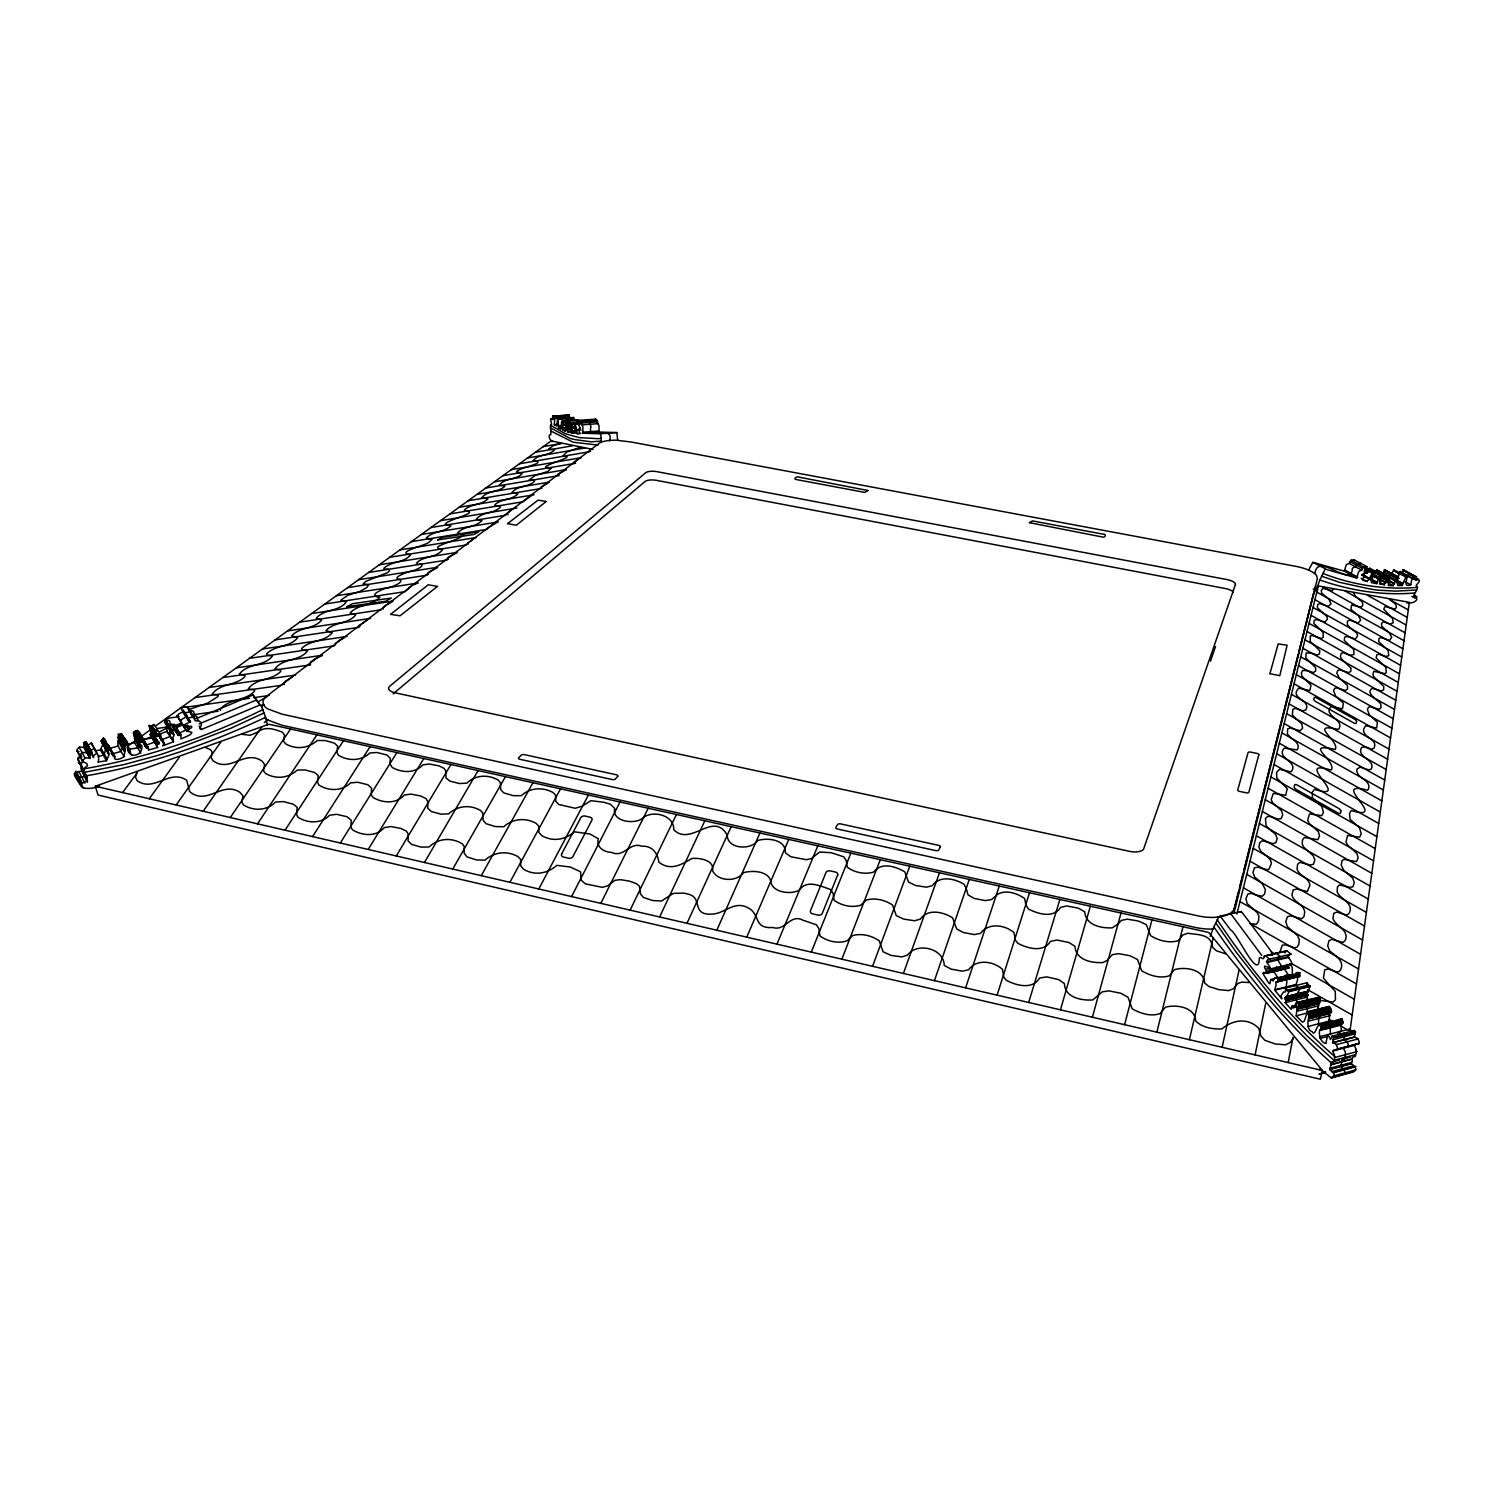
<?xml version="1.0" encoding="UTF-8"?>
<svg xmlns="http://www.w3.org/2000/svg" width="1494" height="1494" viewBox="0 0 1494 1494"><rect width="100%" height="100%" fill="white"/><g stroke="black" fill="none" stroke-linecap="round" stroke-linejoin="round"><path stroke-width="1.5" d="M1297.595 986.582L1296.12 984.49L1297.184 980.979A2.558 1.587 74 0 0 1297.52 980.213L1297.502 976.273M1328.726 1012.241L1309.267 1017.134L1308.987 1018.703L1330.575 1013.249L1331.509 1011.326L1329.118 1006.433L1307.53 1011.83L1304.243 1021.224L1302.451 1022.157L1296.194 1015.827L1297.184 1006.788L1297.763 1008.973L1319.314 1003.613L1320.584 1000.14L1298.603 1005.014L1298.361 1003.688A8.871 5.472 73.4 0 1 1298.211 1003.128L1295.84 999.953A3.175 1.961 73.7 0 0 1296.605 999.056C1297.39 996.255 1294.719 996.031 1296.997 993.94A7.993 4.912 73.9 0 0 1297.894 992.184C1301.741 989.663 1296.082 985.125 1296.25 986.862M1379.317 579.392L1385.573 582.809L1389.7 576.74M574.051 420.449L574.051 420.019A2.988 1.158 85.1 0 0 574.013 419.422L573.64 417.498L557.785 418.619L556.646 425.977L554.33 424.726M174.331 726.588C175.209 721.957 169.7 727.298 169.718 721.116A4.613 3.922 -25.1 0 0 168.056 720.183C157.99 717.251 178.421 732.284 172.874 737.177A2.372 1.998 -25.6 0 0 173.117 737.98L173.397 741.846L162.678 745.842M174.238 724.179L180.905 734.731L180.886 738.97L186.376 736.579A93.954 81.068 -23.8 0 0 190.522 734.506L191.923 732.359L186.507 730.958L177.114 716.28L178.794 713.908L183.837 711.461L183.445 710.005M140.006 737.457L141.874 736.411L148.466 747.934A21.906 18.414 -23.5 0 1 148.373 750.119L157.673 747.43A2.932 2.465 -25 0 1 156.926 746.29C154.946 742.929 163.593 745.842 156.795 739.866L149.251 725.561L151.417 726.084L157.897 736.467L160.773 735.011L159.765 738.204L162.304 739.381L164.34 743.601L162.809 745.525M406.107 590.84L411.373 585.984M1320.192 999.505L1319.912 998.365A8.815 5.509 73.2 0 1 1319.762 997.805L1296.456 1002.605C1295.522 1006.377 1288.743 1009.552 1296.4 1004.995M570.689 423.717L570.054 420.617M1315.672 585.947L1234.007 912.965M177.599 730.865C177.525 727.97 172.968 731.855 172.968 726.289A4.631 3.922 -25.3 0 0 171.287 725.337C168.411 722.386 166.413 728.624 169.588 728.25M165.61 721.172L164.527 722.33L166.786 723.059M174.032 734.618C170.708 734.32 170.111 728.157 174.555 730.547A4.65 3.94 -25.5 0 1 176.236 731.5L178.234 735.272L180.905 734.731M570.839 423.923L566.768 424.053L567.832 430.029A14.38 5.546 85 0 1 567.701 431.579L570.278 432.532L570.26 423.624L571.623 424.352L571.567 428.031L575.881 427.863M1319.968 1069.928L1319.986 1068.77L1331.247 1077.921L1353.004 1072.038C1358.476 1069.667 1354.498 1065.95 1351.379 1063.709L1329.716 1069.499L1329.921 1068.135A5.304 3.268 72.1 0 0 1330.519 1067.482L1330.855 1062.346L1339.539 1060.049M617.713 440.244L616.835 432.606L599.393 433.746A318.259 126.616 81.7 0 0 595.452 433.633L582.865 433.204L582.903 427.303A3.063 1.195 85 0 0 582.567 426.201C581.073 414.286 577.02 426.63 580.326 427.732A22.559 8.927 84.9 0 0 580.27 428.666L578.794 429.525L579.653 433.447A62.711 24.464 85.6 0 1 578.439 433.652C574.929 434.567 577.319 426.705 581.054 430.197M283.692 739.157L283.617 741.416L285.821 743.975C296.428 749.913 308.511 748.307 317.214 740.501L325.318 740.557L334.488 743.153L337.644 746.141L336.953 752.378L338.428 755.236C348.363 761.305 361.305 761.137 369.84 752.976L377.011 752.49L386.946 755.012L390.326 758.373L389.971 763.639M616.835 432.606L615.696 432.513A317.064 128.092 81.7 0 0 611.7 432.42L598.982 432.009L599.038 426.107A3.044 1.214 85.1 0 0 598.683 425.024L595.882 419.142L579.485 420.262M1308.501 1004.715C1309.939 1008.45 1310.35 997.562 1307.194 1000.289M1329.118 1006.433L1328.838 1007.647M81.33 755.217A50.945 43.027 -19.8 0 1 80.601 755.759L80.172 756.057A9.506 7.956 -21.8 0 0 79.107 756.748L78.099 760.259A15.687 13.166 -22.1 0 0 78.79 761.529L84.616 772.398A2.222 1.849 -22.1 0 0 84.448 773.948L86.335 775.386A4.295 3.586 -22.1 0 0 87.418 775.517L86.895 779.943A4.837 4.034 -22.3 0 0 87.455 780.764C71.936 786.535 87.156 791.577 99.426 785.993M87.399 782.016L81.684 769.989A4.799 4.015 -21.9 0 1 81.068 769.018L81.479 766.59M1319.314 1003.613L1319.127 1001.634M87.399 745.189C103.422 780.354 83.066 727.204 84.075 745.898A11.093 9.3 -21.2 0 1 84.168 747.43L79.854 747L77.445 748.942A4.575 3.828 -21.5 0 0 77.034 750.436L82.674 761.51L86.801 763.565L87.567 765.75A51.375 43.289 -20.2 0 1 86.447 766.59L85.998 766.908A9.58 7.993 -22.2 0 0 84.934 767.58L83.925 771.128A15.818 13.222 -22.5 0 0 84.616 772.398L84.616 772.398M1330.575 1013.249L1308.893 1018.665C1308.408 1015.546 1305.756 1030.505 1312.124 1031.607C1314.813 1036.332 1315.467 1028.974 1318.1 1026.098A5.061 3.119 72.7 0 1 1318.474 1025.463L1341.892 1018.591L1342.901 1021.971L1341.537 1024.996L1319.781 1030.486C1318.679 1030.972 1319.314 1042.756 1325.869 1043.391M1298.603 1005.014L1297.763 1008.973M140.978 741.939C138.158 747.317 135.805 728.008 133.302 733.199C134.74 737.326 138.55 749.334 141.725 745.114C144.059 756.468 127.27 759.624 127.42 747.243M560.81 429.002L558.476 427.77L558.308 424.408L554.349 424.763L554.685 419.03L553.396 419.384L552.668 416.042L552.631 417.648L556.608 417.256M1329.604 1012.334L1329.23 1021.093L1330.482 1022.886M133.788 734.208L140.492 746.664M562.734 425.491L562.435 420.822L578.383 419.963L578.608 423.437M578.477 421.831L562.584 422.97M557.355 419.104L561.314 418.824L560.53 416.191M130.501 752.565C129.698 744.89 110.519 720.295 121.742 743.788M1381.278 575.844L1382.772 573.416L1384.098 574.462M567.739 421.383L561.707 421.868L562.454 420.935M1387.534 579.242L1367.122 568.355L1387.553 578.906M562.696 424.688L580.867 423.624L562.79 425.155M145.105 745.058C135.487 715.738 131.491 739.157 143.592 741.939C145.161 744.012 144.862 749.26 148.392 747.28M138.681 735.683L137.336 731.911M145.291 743.358A21.831 18.376 -23.4 0 0 145.291 742.63L142.304 741.827L139.39 736.075L136.402 738.335L137.355 741.36L138.344 739.735M1317.969 1010.56C1319.258 1006.545 1321.891 1016.723 1319.594 1015.453M552.612 417.685L552.537 418.488A7.134 2.727 85 0 1 552.5 419.609L550.744 418.675A2.951 1.12 85 0 0 550.576 419.609L551.641 424.091A32.438 12.307 85.3 0 1 551.23 424.427L551.099 424.52A6.144 2.353 84.9 0 0 550.8 424.688L550.39 426.854A10.197 3.903 85 0 0 550.502 427.975L550.8 430.589A2.745 1.046 84.9 0 0 551.062 431L550.726 433.97A3.1 1.177 84.9 0 0 550.838 434.717C548.989 433.447 547.458 439.068 552.836 441.57M82.674 761.51L82.861 761.23A4.613 3.866 -21.9 0 1 83.272 759.736L85.7 757.775L90.051 758.205A11.186 9.356 -21.6 0 0 89.939 756.655L89.696 753.518L83.813 742.779M574.817 424.053L574.779 433.223L571.66 432.961L575.676 432.662M1280.134 951.51L1282.263 945.216L1285.886 944.806L1293.953 947.682L1296.867 947.327L1298.846 944.32L1299.238 939.465L1297.726 935.823L1287.286 926.523L1285.811 921.63L1287.38 916.774L1290.536 915.803L1301.704 918.773L1304.057 916.476L1304.71 911.956C1303.683 904.019 1293.524 902.507 1291.918 894.906L1293.169 889.92L1296.624 889.079L1307.287 891.507L1309.902 885.363C1309.155 877.445 1299.126 876.194 1297.016 869.022L1297.632 864.279L1299.761 862.374L1310.369 864.989L1313.487 864.242L1314.813 859.984L1313.226 855.763L1303.515 846.949L1302.17 843.718L1302.563 839.74L1304.393 837.536L1317.895 839.647L1319.519 835.874L1318.324 831.654L1309.099 823.306L1307.68 820.318L1309.528 813.913L1321.742 815.724L1323.441 812.381L1321.76 806.405L1312.516 798.169L1312.218 792.343L1314.533 789.318C1354.012 801.904 1291.152 757.944 1330.612 769.989L1331.733 769.354C1334.609 759.083 1302.88 742.406 1335.263 749.446C1340.099 741.211 1307.399 722.274 1338.064 729.408L1339.016 728.717C1344.432 719.268 1322.227 715.383 1331.229 706.494L1342.49 708.847L1343.386 703.207L1335.785 696.241L1333.582 690.9L1334.646 688.454L1336.532 687.856L1345.515 690.489L1347.551 688.939L1347.439 685.391L1339.24 677.977L1336.813 673.047L1337.672 670.526L1339.52 669.816L1348.596 672.543L1350.781 671.46L1351.006 668.154L1341.257 658.723L1340.379 656.146L1341.257 653.289L1343.76 652.859L1350.072 655.268L1353.975 654.54L1353.769 649.629L1344.245 640.328L1344.712 637.116L1347.084 636.481L1355.469 639.002L1357.635 635.641L1356.701 633.026L1349.026 626.808L1347.308 624.287L1347.513 621.187L1349.586 620.103L1358.102 622.998L1360.679 620.197L1358.438 615.696L1350.893 609.291L1351.622 604.939L1359.54 606.9L1361.706 606.863L1362.864 604.809L1362.285 602.026L1355.544 596.405L1353.377 592.539M197.936 720.295L196.984 716.803A4.463 3.791 -26.4 0 0 195.602 715.887L191.96 715.645L189.981 711.966L183.799 712.862L186.04 714.095M560.978 428.946L561.707 421.868M1281.74 998.832L1274.774 990.13L1275.764 986.133A2.577 1.569 74.2 0 0 1276.1 985.368L1275.764 982.174L1299.873 976.049L1278.266 981.483L1278.416 977.916L1276.212 977.636A5.061 3.1 74.2 0 0 1274.812 977.954L1273.093 980.68M1372.015 575.134L1378.607 578.776L1379.69 575.003L1382.38 575.003L1379.317 581.427L1380.68 581.708L1380.12 583.071A2.11 1.401 -58.7 0 1 1379.541 584.061L1384.452 584.49A15.594 10.29 -58.8 0 1 1384.714 582.828L1385.573 582.809M1403.594 571.66C1398.347 563.892 1427.872 587.161 1407.927 576.367M1320.229 1024.1L1321.331 1028.432L1319.781 1030.486M1353.62 1031.794C1354.965 1028.133 1356.01 1033.811 1354.741 1035.435A12.195 7.675 71.9 0 0 1354.348 1037.041L1357.691 1038.423L1359.11 1041.561A5.024 3.156 72 0 1 1359.11 1043.335L1337.373 1049.049A5.061 3.137 72.2 0 0 1337.373 1047.238L1335.953 1044.101L1332.629 1042.7A12.269 7.619 72.1 0 1 1333.021 1041.075L1333.395 1036.575L1332.088 1036.182L1330.556 1039.45L1327.849 1034.558L1325.776 1043.354M1394.742 571.455L1393.958 569.868L1392.688 571.642A3.231 2.148 -59 0 0 1392.427 572.221L1391.549 574.48M134.124 732.396L134.721 731.406M1410.803 584.714C1400.942 588.711 1410.355 574.032 1405.2 578.383A3.249 2.148 -58.9 0 0 1404.92 578.962L1402.324 585.555L1397.656 585.555L1397.282 579.523L1398.589 577.973L1384.378 569.83L1383.108 574.387M1318.586 1001.615L1318.1 1010.878M567.104 430.011L563.089 430.141L565.61 431.486L566.058 423.474L580.55 422.466M95.205 750.791L100.434 749.969L103.329 743.34M98.1 762.052L106.41 760.726L109.342 754.04L101.125 741.248L103.403 737.943L105.215 739.904A4.575 3.866 -22.3 0 1 105.514 740.613L106.373 743.414M562.584 425.603L563.145 430.272M1386.862 582.23L1393.118 585.648L1396.871 576.572L1398.347 577.786M1308.893 569.587L1312.815 562.342L1314.832 562.864A332.508 223.951 -52.3 0 1 1321.835 564.844L1344.357 571.156L1346.113 565.162A3.287 2.204 -58.8 0 1 1347.065 564.228L1349.231 563.406L1350.931 560.25L1353.863 559.746L1366.879 566.637L1364.358 570.092L1367.589 572.669L1363.014 573.789A24.296 16.359 -58.6 0 1 1362.808 574.76C1368.074 576.684 1360.978 577.935 1362.435 579.952A67.958 45.306 -59.9 0 0 1364.545 580.83C1379.97 580.008 1348.765 569.065 1369.232 578.608M92.74 746.645L91.377 742.798L87.436 745.749M95.709 752.005L94.327 748.139L90.368 751.09M1341.631 1059.918L1341.369 1064.568A5.285 3.268 72 0 1 1340.79 1065.222C1341.425 1068.77 1350.128 1074.242 1340.865 1074.447M573.64 417.498L572.893 418.974M1352.425 1057.042L1352.182 1061.692A5.266 3.287 71.8 0 1 1351.584 1062.346L1351.379 1063.709M1312.815 562.342L1327.176 569.718A334.6 224.081 -52.3 0 1 1334.198 571.698L1356.757 577.991L1358.55 571.959A3.305 2.222 -58.8 0 1 1359.484 571.025L1361.669 570.204L1363.387 567.029L1366.879 566.637M106.896 744.964L108.782 745.693L115.001 756.692C111.415 761.977 126.43 758.635 124.17 754.022C127.98 745.954 121.126 748.027 118.306 737.382M1349.978 1030.916L1409.346 602.325L1318.343 585.928L1313.506 593.585L1299.257 650.151M1395.695 580.046L1376.646 570.017C1374.573 573.024 1373.247 571.268 1372.202 575.302M1316.942 998.72L1318.903 997.114M1329.062 1006.601L1307.474 1011.998L1309.267 1017.134M565.909 423.904L580.662 422.989M573.752 423.4L580.793 423.194M1369.867 577.804L1371.193 575.134A3.38 2.26 -58.8 0 1 1372.314 574.107L1374.05 572.986L1371.305 582.567L1376.889 583.743L1370.652 580.326M194.612 715.159L193.641 711.686A4.445 3.791 -26.2 0 0 192.278 710.789L189.308 710.528M1337.447 1049.423L1333.955 1049.871L1332.947 1051.888A56.492 35.651 72.1 0 0 1333.6 1053.27L1333.862 1053.812A10.514 6.48 72.1 0 1 1334.515 1055.007L1334.534 1059.246A17.33 10.682 72.4 0 1 1333.769 1060.348L1333.769 1060.497A2.446 1.513 72.1 0 1 1333.563 1062.066L1331.882 1062.813A4.706 2.895 72.1 0 1 1331.042 1062.477L1330.855 1062.346M1337.335 1049.311L1359.073 1043.596L1355.656 1044.175L1354.628 1046.192A56.156 35.875 71.8 0 0 1355.301 1047.555L1355.562 1048.097A10.458 6.518 71.9 0 1 1356.216 1049.274L1356.235 1053.494A17.237 10.757 72.2 0 1 1355.45 1054.577A2.428 1.513 71.8 0 1 1355.263 1056.314L1353.545 1057.042M1295.746 973.341L1296.25 972.837A5.042 3.119 74 0 1 1297.67 972.519L1299.799 972.687L1299.836 975.899M1287.1 964.302L1288.892 968.093L1267.491 973.154L1264.484 967.402A35.277 21.29 75.2 0 0 1264.746 966.076L1267.995 967.216L1270.087 970.054L1270.18 967.57L1266.482 961.744L1267.771 959.54L1291.096 954.162L1286.764 950.707L1265.362 955.674L1263.177 958.774L1260.506 957.542A4.874 2.969 74.7 0 0 1259.33 957.934C1259.087 983.22 1236.733 931.92 1230.477 929.884A455.95 234.539 73.1 0 0 1222.428 919.071L1220.15 916.083L1219.011 916.756L1213.67 927.176A230.543 142.453 71.6 0 0 1210.289 936.402M1270.087 970.054L1291.488 964.993C1293.748 960.773 1283.57 955.786 1291.096 954.162M1273.019 980.848C1267.902 975.657 1272.776 990.895 1266.445 979.186A102.376 64.541 75 0 1 1263.887 975.283L1263.308 972.407L1267.491 973.154M1285.083 1002.586A3.193 1.942 73.8 0 0 1285.848 1001.708L1286.483 1000.009L1308.072 994.873L1307.325 996.423A3.175 1.961 73.6 0 1 1306.54 997.32L1285.083 1002.586L1291.302 1009.346A23.941 14.716 73.1 0 1 1291.694 1006.975L1292.086 1006.06M727.261 835.295C727.317 849.022 750.81 850.628 757.794 840.487C767.468 837.48 786.255 839.479 785.34 852.813L790.793 856.734L806.405 859.704L811.466 858.49L819.571 852.047L830.925 852.701A43.513 32.588 -0.6 0 1 832.102 852.981L843.811 856.846L846.239 860.581L847.247 867.192C854.419 872.552 864.783 874.662 873.43 872.16L876.642 869.153M1288.183 1062.589L1293.001 1037.49M524.114 500.92L531.341 495.709M136.682 772.771L135.562 777.16L136.962 780.503C153.919 793.053 169.569 768.402 186.713 780.298L189.626 791.559C206.938 806.349 222.214 780.335 240.03 792.455L242.98 795.76L241.823 802.334L243.578 805.042C253.999 811.354 267.09 810.682 275.606 801.979L283.337 801.606L293.347 804.183L297.194 807.32L296.559 813.95L297.661 816.994C307.409 823.511 321.21 823.978 329.651 815.22L336.617 814.323L347.094 816.732L351.202 820.243L350.941 827.433L352.715 829.973C362.556 835.856 376.208 837.013 384.201 827.657L390.7 826.537L400.765 828.404L406.312 831.056L408.161 833.988L408.123 840.991L411.616 844.427L421.289 847.154L429.189 846.93C438.097 838.115 451.935 837.182 462.43 843.961L464.204 846.482L464.167 853.205L466.931 856.846L476.287 859.909L484.934 860.171C494.141 852.047 506.765 850.329 517.914 856.585L520.603 859.405L520.752 865.922L523.647 869.303C535.188 876.082 547.57 873.43 556.851 865.362L569.606 866.931A43.046 31.822 -8.6 0 1 570.54 867.136L580.568 871.786L581.166 880.115L585.312 883.85L602.25 887.343L607.498 885.905L614.968 880.283L620.402 879.649L629.329 881.105L636.295 883.57L639.488 886.259L640.44 893.86L643.41 897.446L652.729 900.546L661.506 901.013L673.271 893.412L683.449 893.076A25.529 19.217 -5.2 0 1 687.782 894.066C703.487 897.11 690.527 915.71 712.264 914.085C725.991 913.525 735.085 898.492 750.772 909.491C759.512 916.42 754.731 928.857 772.846 927.494C785.433 931.752 790.233 912.89 803.324 920.416A43.587 33.596 -1.7 0 1 804.295 920.64L816.49 924.823L818.899 928.801L819.926 935.842C827.265 941.425 838.097 943.853 846.911 940.884L852.775 935.543C861.608 933.078 871.824 935.636 879.238 940.809L883.085 951.771L890.891 955.357L901.834 956.926L907.53 955.114C917.017 941.892 943.965 948.204 944.245 965.423L951.118 969.12L962.304 971.175L968.56 969.849C976.404 958.662 993.249 960.997 1002.437 969.345L1003.837 977.207L1006.414 980.363C1016.611 985.704 1032.391 989.85 1039.656 978.028L1046.734 976.889L1058.723 979.616L1064.419 983.594C1064.699 997.619 1081.544 1000.737 1092.842 999.934L1102.367 991.811L1108.978 990.877L1120.967 993.305L1128.007 997.264L1132.172 1008.805C1140.37 1013.399 1151.108 1017.022 1160.24 1013.455L1165.413 1007.18C1176.17 1004.304 1194.901 1006.919 1195.723 1021.018C1202.315 1027.648 1212.792 1029.31 1221.831 1028.955C1232.55 1019.991 1247.453 1017.115 1258.695 1028.227L1261.048 1036.164L1264.914 1040.328L1275.409 1043.97L1285.512 1044.81L1290.237 1042.513L1293.468 1038.069M1255.091 1054.913L1265.679 1003.426M133.564 732.452L140.044 744.759M561.314 418.824L562.117 417.685L562.659 418.862M119.707 738.522C114.552 744.087 121.593 751.837 124.226 756.73M1406.358 575.526L1401.689 573.024L1402.717 571.362M1414.22 579.747L1413.511 578.327L1411.979 578.682L1410.747 584.733L1404.472 581.353M1377.86 571.492L1377.337 570.222M1222.129 1047.294L1239.049 970.222M134.236 736.094L135.226 734.488M1275.764 982.174L1299.575 976.422M1286.633 979.112L1286.838 982.791A2.577 1.569 74.1 0 1 1286.502 983.556L1286.222 988.3M1415.229 577.973L1416.461 576.553L1416.032 579.28A7.769 5.08 -59 0 0 1415.77 580.456L1418.179 579.392L1419.225 580.438A3.212 2.11 -58.9 0 1 1419.244 581.483L1416.051 585.648A35.389 23.101 -59.4 0 0 1416.536 586.078L1416.742 586.227A6.686 4.389 -58.7 0 1 1417.227 586.563L1417.264 589.009A11.093 7.283 -58.8 0 1 1416.704 590.093L1415.36 592.614A2.988 1.961 -58.7 0 1 1414.743 592.894L1414.388 596.106A3.38 2.204 -58.6 0 1 1413.978 596.816C1420.458 598.067 1414.743 604.342 1406.676 602.848M1189.392 1039.693L1213.147 937.915M1322.377 1070.507L1320.341 1079.21L98.062 795.069L95.317 786.255L268.901 724.216L1208.758 932.461L1322.377 1070.507L95.317 786.255M561.949 421.364L578.327 419.683L577.45 420.822M1156.879 1032.167L1182.949 926.747M1345.366 570.334L1357.785 577.17M1236.883 914.085L1318.343 585.928M1371.623 575.806L1370.745 578.047M1233.204 912.629L1238.339 892.273M1239.478 887.735L1242.896 874.158M1244.035 869.639L1298.118 654.671M1397.674 578.253L1398.645 575.582A3.249 2.148 -58.9 0 1 1398.926 575.003L1400.214 573.21L1400.606 574.088M1124.609 1024.697L1151.967 919.874M1317.876 997.824L1295.821 1003.408M122.396 744.46L124.432 749.465M1092.394 1017.227L1121.042 913.021M173.397 741.846L166.917 731.388L166.693 727.653A2.353 1.998 -25.2 0 1 166.394 726.756L166.637 725.823M571.716 432.774L571.66 428.012M108.614 747.635L108.782 745.693M1060.46 1009.832L1090.377 906.223M283.748 739.063L284.607 735.328L282.478 732.191C275.157 729.483 265.297 725.823 258.481 731.705M579.392 424.875L578.271 423.045L578.477 425.043M569.214 417.592L568.672 414.79L568.43 416.21M1408.02 575.956L1409.738 573.061L1409.869 574.891M78.79 761.529L78.752 761.66A2.204 1.849 -21.7 0 0 78.64 763.061L80.489 764.498A4.258 3.567 -21.7 0 0 81.292 764.611M140.828 753.219L134.591 742.611L135.226 736.206M1028.694 1002.474L1059.881 899.463M154.05 725.3C147.252 722.424 162.641 738.26 155.488 736.281M1405.07 576.665L1406.47 574.742L1407.871 575.862M997.096 995.153L1029.534 892.74M93.319 756.487C98.1 749.241 99.444 757.906 98.249 762.201M965.628 987.87L999.281 886.054M1273.915 970.222L1274.587 972.743A102.078 64.765 74.9 0 0 1277.165 976.628L1278.266 978.196M934.422 980.643L969.307 879.406M1210.495 661.151L1215.537 646.51M1309.323 1015.509L1330.93 1010.075M1337.541 1033.4L1339.091 1031.756L1340.958 1034.203M903.422 973.453L939.502 872.795M158.924 743.396L150.689 731.78L149.12 725.823M157.113 742.406L156.982 739.866M568.934 416.49L553.135 417.61M126.785 744.311L120.64 733.741C133.564 747.486 124.656 742.07 124.45 748.008M872.533 966.301L909.79 866.221M1317.148 588.561L1316.924 588.3A144.806 94.552 -58.7 0 1 1319.725 580.288L1325.159 569.214M1284.691 952.929L1286.764 950.707M267.463 725.356A209.309 174.126 -21.5 0 0 265.727 717.68L261.375 706.12L260.105 705L256.445 706.457A423.773 323.451 -32.8 0 0 243.578 711.872L201.447 729.483L199.897 728.755L201.41 724.777L200.345 721.938A4.482 3.81 -26.5 0 0 198.945 721.042L195.303 720.799L193.324 717.12L187.105 718.016L190.466 721.733L185.387 724.216L183.687 726.607L191.624 726.252A32.588 27.62 -27.8 0 0 191.643 727.522L186.507 730.958M111.359 753.648L111.378 751.052M557.598 419.31L573.453 418.189M841.869 959.204L880.302 859.685M119.184 735.141L125.309 745.73M811.298 952.126L850.87 853.167M1363.574 574.536L1364.171 573.117M776.973 944.171L817.853 845.847M1306.596 992.502L1307.997 991.96L1284.971 997.768L1284.859 998.907L1306.783 993.286L1308.072 994.873M89.696 753.518L92.198 753.013M565.292 419.011L573.117 418.563M746.757 937.168L788.776 839.404M157.673 747.43L151.305 736.897A2.913 2.465 -24.6 0 1 150.558 735.776C148.56 733.143 153.434 734.6 152.388 732.807M1315.019 573.024C1317.615 551.846 1351.977 588.599 1352.313 568.56A3.287 2.222 -58.8 0 1 1353.265 567.627L1355.431 566.805L1357.15 563.63L1360.623 563.257L1359.689 564.041M716.803 930.239L759.942 833.017M160.829 738.988L160.493 737.905L163.724 743.172M686.979 923.329L731.201 826.649M1376.87 583.519L1378.383 578.57M156.814 731.406C158.457 728.736 149.176 730.715 153.77 734.6A7.339 6.2 -24.9 0 0 154.461 736.505C156.777 739.343 153.527 738.335 153.733 741.005A2.913 2.465 -24.8 0 0 154.48 742.126L145.628 745.394M659.62 916.98L704.851 820.804M87.978 747.411L86.316 742.294M92.012 754.414C92.198 749.39 85.905 743.993 87.007 751.258A11.13 9.338 -21.4 0 1 87.1 752.789L82.768 752.36L80.34 754.302A4.594 3.847 -21.7 0 0 79.929 755.815L81.871 756.972M105.346 744.647L106.41 743.246L108.222 745.207A4.594 3.866 -22.5 0 1 108.52 745.917L109.379 748.737L107.624 752.397M630.113 910.145L676.427 814.51M600.812 903.366L648.191 808.254M571.586 896.587L620.029 802.017M577.45 422.615L577.562 423.437M1399 572.744L1400.233 571.399L1401.689 573.024M538.792 888.986L588.412 795.013M165.199 719.454L171.679 729.838M509.902 882.3L560.549 788.832M481.273 875.671L532.928 782.725M1375.507 572.912L1375.246 571.903M452.757 869.06L505.42 776.619M138.344 741.454L137.691 747.896L127.756 749.465M86.241 743.844L87.324 744.834M88.968 749.185L90.35 750.866M1351.51 1062.477L1329.865 1068.247M424.445 862.505L478.117 770.568M396.283 855.987L450.927 764.554M1281.721 998.44L1280.993 995.732L1283.327 992.091L1285.419 991.885L1285.475 988.001L1288.93 991.605L1286.558 997.357L1285.12 997.768M368.196 849.47L423.81 758.541M74.737 774.004L80.639 785.134C70.778 771.39 73.449 772.79 81.572 771.091M1287.174 990.933L1310.163 985.835L1307.997 991.96M340.315 843.008L396.881 752.565M1369.102 569.83L1369.905 568.243L1387.87 578.29M312.582 836.584L370.101 746.645M102.638 743.246L101.629 741.715M170.54 729.912L169.625 731.948A2.353 1.998 -25.4 0 0 169.868 732.751L170.185 736.449L160.81 740.072M1284.541 976.684L1285.568 975.395A5.042 3.1 74.1 0 1 1286.969 975.078L1289.191 975.339L1288.388 979.28M285.018 830.216L343.489 740.744M257.528 823.848L316.915 734.861M1397.45 578.85L1396.124 579.971L1402.922 583.426M1180.073 938.624L1182.762 935.001L1187.823 933.227C1195.63 934.684 1209.374 933.862 1211.765 943.834M569.401 417.554L570.615 419.291M105.028 745.17C104.841 747.747 107.587 756.468 98.156 756.151M230.3 817.535L290.602 729.016M203.184 811.242L261.917 726.775M164.508 722.125L171.53 733.423M1388.505 578.944L1390.597 573.192L1392.072 574.406M176.161 804.986L220.981 741.808M1333.675 588.823L1332.368 590.653L1323.049 588.337L1321.312 590.205L1321.574 593.081L1329.044 599.337L1331.023 603.837L1328.241 606.415L1319.65 603.483L1317.596 604.697L1317.428 607.741L1326.709 616.368L1327.494 618.964L1325.085 622.12L1316.587 619.524L1314.272 620.271L1313.824 623.446L1320.491 629.702M149.288 798.767L179.448 757.066M1348.596 1029.889L1349.904 1028.974L1351.771 1031.42M1379.69 579.112L1380.699 577.524L1386.955 580.923M122.583 792.586L137.373 772.51M1118.035 923.983L1121.508 920.341L1127.335 919.165L1138.54 921.051L1146.346 924.655L1150.548 935.599C1158.392 940.548 1168.812 943.442 1177.907 940.79L1179.98 938.774M118.418 738.839L119.389 737.756M1353.209 1071.553L1331.247 1077.921M125.963 745.226L119.819 734.618M1117.979 924.114L1112.246 927.867C1100.947 928.353 1085.69 925.253 1084.737 911.826L1078.463 908.203L1066.865 905.962L1060.591 907.362C1053.531 918.661 1038.031 913.973 1028.376 908.987L1025.818 904.486M799.981 889.472C807.133 879.2 821.532 886.558 830.664 889.528L833.092 893.393L834.119 900.228C841.383 905.681 851.935 907.941 860.675 905.233L866.352 900.079C875.036 897.483 885.12 900.06 892.516 905.009L896.288 915.617L903.739 919.109L914.589 920.752L920.341 919.127C927.662 908.371 943.181 911.77 952.593 917.858L956.664 928.894L963.275 932.499L974.312 934.572L980.568 933.358C988.374 922.47 1004.603 924.655 1013.94 932.536L1015.416 940.174L1017.769 943.274C1027.648 948.485 1043.354 952.929 1050.487 941.351L1057.098 940.043L1068.901 942.509L1074.933 946.3C1075.717 960.026 1091.516 963.2 1102.908 962.547L1106.905 960.567L1112.283 954.703L1118.446 953.62L1130.024 955.749L1137.513 959.503L1141.659 970.726C1149.633 975.619 1160.24 978.813 1169.391 975.769L1174.377 969.718C1184.966 966.469 1203.678 969.102 1204.724 983.052L1208.889 986.507L1218.992 989.682L1228.759 990.597L1233.372 988.767L1237.835 983.444L1241.794 982.137L1248.928 982.529M1397.45 576.348L1384.378 569.83M996.199 895.41L991.624 899.556L985.256 900.602L974.293 898.454L968.075 894.925L966.207 888.388M89.995 755.497L84.224 744.479M122.004 745.002L121.145 751.37L112.311 753.891M1331.565 1077.398C1337.298 1075.363 1332.274 1071.628 1329.716 1069.499M591.213 449.171L589.644 450.815L590.485 451.281M171.959 731.855L165.479 721.471M799.421 890.051C791.39 894.925 772.435 892.702 770.811 881.721C769.167 870.946 752.005 870.05 743.508 872.72C736.262 882.338 718.054 881.441 712.638 870.965C714.58 859.965 699.864 857.799 691.853 858.452C681.843 864.466 670.638 871.338 658.929 862.262C657.491 853.541 652.878 845.66 641.71 846.202C629.758 841.439 623.82 858.34 611.662 852.402C603.725 852.122 595.919 847.191 598.291 838.713L589.981 834.007L574.518 831.803C565.404 839.628 553.228 842.205 541.892 835.688L538.904 832.457L538.736 826.163L536.178 823.362C525.29 817.33 512.741 818.619 503.758 826.742L495.41 826.593L486.036 823.68L483.066 820.187L482.973 813.352L480.713 810.588C470.143 804.295 457.369 805.677 448.63 813.875L440.973 814.155L431.336 811.559L427.751 808.235L427.732 801.475L426.014 798.618L420.785 796.022L410.925 794.098L404.314 795.051C396.321 804.071 383.099 803.286 373.22 797.591L371.315 795.107L371.52 788.178L367.841 784.742L357.645 782.24L350.53 782.912C341.977 791.334 328.699 791.316 318.801 784.985L317.512 782.016L318.185 775.61L314.748 772.547L305.187 769.952L297.231 770.064C288.529 778.225 276.091 779.569 265.484 773.425L263.486 770.773L264.587 764.442L262.141 761.23C244.68 748.811 230.169 773.631 212.932 760.614L211.233 757.607L212.148 752.08L210.505 749.708L205.518 747.486M131.733 755.441L129.567 751.949M1329.343 1022.699L1331.079 1021.336L1331.602 1023.315M167.048 731.126L173.603 741.491M487.698 528.129L496.848 522.527M1352.929 561.221L1354.423 559.876M996.218 895.317C1004.341 888.911 1017.04 893.038 1024.623 898.529L1025.836 904.43M84.392 772.006L83.981 774.452A4.818 4.015 -22.1 0 0 84.523 775.293C84.318 779.382 75.036 774.863 78.435 780.316M876.735 869.041C884.355 862.692 896.998 867.23 904.766 871.824L908.539 882.076L915.635 885.494L926.467 887.193L932.256 885.699C939.595 875.26 954.629 878.435 964.041 884.299L966.226 888.295M582.679 805.845L590.877 800.691L603.09 802.147A42.896 30.982 -7 0 1 604.23 802.39L610.448 804.276L614.706 808.459C611.401 822.13 636.388 825.174 643.671 817.311C653.924 810.028 674.392 815.5 673.738 829.786C691.348 847.061 713.31 810.14 727.279 835.239M393.146 693.87L645.352 481.236A9.225 3.081 4.4 0 1 655.53 480.172L1225.51 588.561A9.804 3.399 9.6 0 1 1232.774 591.493A9.804 3.399 9.6 0 1 1233.465 592.222M151.025 734.469L157.393 744.983L150.913 734.469M258.331 731.873L250.114 735.272L241.524 734.264M264.289 722.629L267.949 719.772M181.558 721.378C177.338 719.996 188.169 717.493 186.75 715.122M83.515 761.137L83.066 761.454A9.543 7.974 -22 0 0 82.002 762.145L81.012 765.656A15.743 13.185 -22.3 0 0 81.684 766.945L81.647 767.076A2.222 1.849 -21.9 0 0 81.535 768.476L82.954 769.765M128.876 745.301L134.572 741.192M139.222 737.831L151.846 728.736M155.32 726.233L551.155 440.917L593.006 449.414M258.313 701.788L267.202 696.465M1340.361 1019.711L1341.892 1018.591M510.705 510.35L506.111 514.403L508.035 514.627M578.439 458.975L573.528 462.468L575.134 463.308M1229.618 914.44L1230.757 913.768L1261.795 955.45M159.746 731.705L168.224 727.447M1240.169 912.124L1241.309 911.471L1243.606 914.421A453.578 236.556 72.9 0 1 1251.673 925.159L1272.421 952.985M118.101 746.048L109.286 748.55M1369.737 568.243L1368.448 568.728M473.486 539.017L467.939 542.976L468.108 544.246M582.585 806.032L575.19 808.273L558.849 804.5L555.768 801.363L555.581 795.219L553.116 792.53C542.49 786.778 530.053 787.618 521.257 795.686L513.208 795.648L503.739 792.866L500.621 789.486L500.471 782.837L498.324 780.148C488.052 774.135 475.391 774.919 466.838 783.136L459.517 783.547L449.825 781.101L445.996 777.888L445.884 771.259L444.241 768.476L439.199 765.936L429.525 764.013L422.858 764.835C414.921 773.631 402.035 772.902 392.194 767.449L389.915 763.733M103.403 737.943L111.247 750.567A4.613 3.884 -22.7 0 1 111.564 751.277L112.704 755.366L115.001 756.692M151.305 736.897L142.49 740.128M580.475 447.154L567.066 451.879L562.659 456.062C578.458 455.894 546.524 463.812 545.534 467.192L551.491 467.958L547.663 471.525L535.02 475.54L528.932 480.116L534.441 480.34L534.497 481.367C528.185 487.474 517.148 485.289 511.882 492.759L518.026 493.804C511.826 500.229 501.723 498.623 495.186 504.449L494.719 505.756L500.621 506.036L500.453 506.989C494.01 514.123 482.039 511.49 476.325 519.277L482.02 520.491C475.447 527.718 463.962 525.627 457.519 533.022L463.626 534.142C461.721 540.66 424.669 546.673 442.541 549.755C436.323 557.934 424.315 555.731 417.125 562.472C414.454 565.348 420.057 563.985 421.775 564.321C423.642 566.805 416.621 569.214 414.529 570.316C409.786 570.801 389.224 578.327 400.093 579.411C404.22 583.052 389.56 587.833 384.854 588.561C377.011 591.4 369.186 596.479 379.906 597.283C371.875 605.948 357.981 604.118 350.082 613.044L355.684 614.893C348.121 624.343 333.928 621.691 326.028 630.561L332.303 632.56C324.59 642.42 309.912 639.693 301.564 648.601L301.713 649.927L307.577 650.861C299.584 661.581 282.926 657.883 274.933 668.882L280.592 669.984L280.704 671.46C271.759 680.741 256.053 677.996 248.228 688.902L254.54 689.798L254.428 691.292C245.091 701.377 228.787 698.37 220.104 709.519L220.57 710.528M367.505 619.879L359.251 625.519L359.923 626.584M293.291 676.315L284.924 681.6L283.113 683.86L284.29 684.607M263.149 709.482C206.452 737.326 146.132 758.093 83.813 768.868M190.616 708.959L207.367 703.263L217.881 696.634L218.329 695.009L212.148 694.112C220.01 683.281 235.604 685.821 244.755 676.819L244.997 675.195L239.395 674.111C247.556 663.149 264.102 666.641 272.431 656.109L266.81 655.1L266.642 653.83C275.008 644.96 290.191 647.537 297.754 637.546L291.666 635.79C299.696 626.938 313.833 629.441 321.621 620.103L316.242 618.217C323.358 609.72 335.72 611.457 343.807 604.622A34.567 7.601 -16.8 0 0 344.18 604.342L346.571 601.41L341.192 601.26L340.949 600.065L347.859 595.247L359.587 591.587L366.758 587.553L368.663 584.77L363.154 583.818L365.993 581.315L387.17 572.8A19.702 4.221 -16.4 0 0 388.739 571.642C393.221 566.413 374.863 572.37 389.822 564.433C396.769 561.445 405.658 561.277 410.589 554.778C394.061 552.425 426.089 545.347 428.759 542.359A31.86 6.611 -16.1 0 0 429.077 542.135L432.139 539.259L426.238 538.101C432.83 530.781 444.297 532.779 450.983 525.571L445.473 524.319C445.231 519.968 482.805 512.162 464.298 510.817L464.914 509.454C471.562 503.721 481.684 505.233 487.922 498.753L481.871 497.745C487.455 490.368 498.417 492.46 504.86 486.278L499.332 485.083C504.729 477.912 515.505 480.097 521.817 474.084L522.097 472.926L516.513 472.048C517.335 467.977 545.366 463.626 536.066 460.918M344.292 637.789L339.474 640.198L335.347 643.522L335.403 644.904M181.129 723.227L174.219 725.916M263.934 712.974L230.823 728.269L177.263 748.737A489.565 454.512 -4.4 0 1 159.13 755.012L124.095 764.554L85.363 772.118M1309.099 985.685L1306.97 982.791L1307.026 984.919M178.57 716.093L177.114 716.28M1286.595 1000.158L1307.96 994.743M392.436 601.578L385.732 605.257L382.744 608.021L383.36 608.973M265.54 717.325C209.104 743.919 149.755 764.498 88.258 775.461M176.255 727.783L179.803 726.196A93.17 80.62 -23.4 0 0 182.772 724.739M1274.625 953.807L1276.1 953.191L1280.395 956.646L1277.221 959.241L1280.918 965.049L1280.507 967.085M177.599 733.741L183.09 731.369A93.562 80.844 -23.6 0 0 186.059 729.894M256.016 699.453L252.99 694.99L249.349 696.447A420.505 322.349 -32.6 0 0 236.575 701.788L195.975 718.707M549.157 482.338L541.295 486.82L540.772 487.94L541.967 488.221M199.3 723.843L256.52 699.976L259.564 704.44M413.894 584.677L416.228 583.781M158.906 734.357L166.917 731.388M189.719 722.162L180.513 707.745L186.675 706.867L188.356 708.1L195.023 718.353M322.536 655.436L314.898 658.91L310.808 661.954L309.762 664.681M437.275 567.757L429.581 571.623L427.732 573.285L428.442 574.48M1320.789 1028.955L1342.901 1023.129M456.809 552.873L449.302 556.627L447.565 558.196L448.275 559.372M566.226 469.751L557.729 474.382L559.073 475.596L485.811 488.015M1376.516 581.932L1370.166 578.608M558.513 425.697L570.932 424.819M134.591 742.611L126.579 744.572M1334.105 1075.792L1355.898 1069.816M1329.697 1069.293L1351.342 1063.504M1321.294 1073.103L1325.626 1071.945M1325.495 1072.449L1319.015 1074.186L1325.402 1072.543M1331.322 1071.758L1352.966 1065.95M1333.881 1072.132L1355.544 1066.324M1334.179 1072.543L1355.842 1066.716M1341.724 1059.47L1350.352 1057.173M1330.612 1064.568L1352.369 1058.891M1330.837 1064.811L1352.5 1059.041M1335.244 1057.397L1356.963 1051.645M1333.769 1060.348L1355.469 1054.727M1332.555 1051.085L1354.255 1045.389M1354.348 1037.041L1332.629 1042.7L1354.386 1037.191M1336.458 1044.605L1358.195 1038.928M119.445 734.749L125.459 745.431M1332.088 1036.182L1354.442 1030.374M1333.825 1037.434L1355.562 1031.812M1333.862 1037.807L1355.6 1032.186M1333.227 1039.805L1354.927 1033.829M1319.538 1036.743L1349.904 1028.974M1319.986 1038.423L1326.485 1036.743M1320.771 1026.266L1342.396 1020.551M1321.088 1027.237L1342.845 1021.803L1321.182 1027.33M1321.256 1027.667L1342.901 1021.971M1321.331 1028.432L1342.994 1022.886M1321.406 1028.993L1328.222 1027.312M1332.555 1026.191L1341.182 1023.988L1341.537 1024.996M1319.65 1029.777L1330.743 1027.741L1331.677 1023.801M1332.667 1026.453L1341.295 1024.249M560.829 443.475L553.49 445.567L548.466 449.115L554.554 449.75C549.101 456.193 538.419 453.859 533.171 460.638L536.01 460.936M1307.661 1026.583L1329.23 1021.093M1320.36 1025.631L1342.023 1020.122M1309.977 1017.134L1331.584 1011.699M1309.696 1017.414L1331.565 1011.868M1308.781 1021.018L1330.388 1015.565M1307.96 1012.297L1329.903 1006.788M1296.194 1015.827L1306.989 1013.119L1307.904 1014.09M1308.725 1013.511L1330.332 1008.095M1308.968 1013.791L1330.65 1008.543L1309.08 1014.165M1309.099 1014.333L1330.706 1008.917M1309.416 1014.837L1331.023 1009.421M1292.777 1007.983L1297.091 1006.919M1298.547 1006.956L1320.08 1001.615M1297.651 1008.73L1319.202 1003.37M1297.371 1011.102L1318.903 1005.723M1296.549 1002.549L1319.015 997.189M1297.726 1003.034L1319.762 997.805M1310.929 1000.046L1317.372 998.459M1298.697 1004.341L1320.248 999.019M1291.862 1006.302L1296.176 1005.238M1292.329 1006.489L1296.661 1005.425M1299.014 1005.462L1320.584 1000.14M1286.222 996.554L1307.698 991.325L1286.241 996.778M1287.025 998.384L1306.335 993.641L1287.1 998.478M1286.539 1000.382L1308.016 995.116M1287.006 990.298L1308.52 985.088M1288.65 991.045L1310.163 985.835M1288.874 991.269L1310.387 986.04M1288.93 991.605L1310.425 986.376M1274.755 989.775L1296.12 984.49M1274.774 990.13L1296.194 984.957M1285.326 988.057L1306.97 982.791M1277.762 979.915L1299.257 974.592M1277.837 980.083L1299.276 974.966M1270.778 979.466L1281.647 976.777M1283.645 976.404L1292.31 974.237M1278.434 978.047L1299.892 972.781M1265.698 969.326L1269.993 968.317M1270.554 968.896L1291.974 963.835M1270.404 969.699L1291.824 964.638M1266.016 971.455L1287.398 966.413M1262.878 973.658L1284.242 968.616M1267.36 972.893L1288.762 967.832M1266.949 962.509L1288.762 957.43M1266.482 961.744L1287.903 956.739M1263.887 956.291L1285.288 951.323M121.369 742.667L123.703 739.007L125.104 741.752M184.584 725.318L183.202 725.767L184.64 726.495M1220.15 916.083L1241.309 911.471M1288.892 968.093L1285.568 968.056M78.005 758.018L79.836 757.663M600.513 433.82L601.186 438.228L598.552 438.713L579.056 437.611L565.442 433.727L550.483 425.248M543.256 446.613L561.034 443.513M535.431 452.234L572.893 445.735M527.494 457.967L585.05 448.013M519.408 463.794L589.327 451.748M511.228 469.695L581.297 457.668M502.899 475.69L575.47 463.289M494.421 481.815L566.17 469.602M477.053 494.327L548.354 482.301M468.164 500.733L540.697 488.575M459.088 507.269L534.124 494.757M449.881 513.917L523.554 501.667M440.525 520.659L516.924 508.016M430.982 527.531L505.607 515.262M421.289 534.516L498.436 521.892M411.392 541.65L487.1 529.343M400 549.867L476.343 537.523M389.729 557.281L466.502 544.937M379.271 564.807L457.127 552.369M1296.979 1002.81L1298.174 1003.165M368.626 572.482L447.136 560.007M358.635 579.691L437.705 567.216M347.598 587.646L427.209 575.153M336.355 595.732L418.357 582.959M324.889 604.006L405.378 591.568M311.648 613.548L393.015 601.074M299.696 622.176L381.698 609.683M287.52 630.935L370.717 618.367M275.101 639.899L359.027 627.312M262.458 649.012L347.15 636.407M249.535 658.331L334.525 645.782M236.313 667.855L321.938 655.324M222.849 677.566L310.603 664.849M209.085 687.483L295.607 675.045M195.06 697.586L281.731 685.26M184.901 707.353L249.461 698.277M253.849 697.642L269.219 695.476M166.039 718.502L178.925 716.709M194.033 714.599L218.161 711.237M259.937 705.411L264.102 704.832M157.692 728.381L168.878 726.831M175.564 725.916L183.445 724.833M142.304 739.455L151.006 738.26M601.26 441.141L591.082 441.794L575.414 439.666A311.35 120.286 87.9 0 1 570.316 438.508L550.707 427.994M565.479 418.768L566.095 419.982A2.988 1.158 85 0 1 566.133 420.598L566.245 422.111M576.833 433.671L580.867 433.372M582.865 433.204L598.982 432.009M567.085 426.929L575.246 426.201M558.476 427.77L562.454 427.471M567.085 427.079L571.082 426.78M562.977 427.844L566.954 427.545M562.696 428.124L570.988 427.433M562.696 428.517L566.674 428.218M571.436 427.676L575.433 427.377M567.272 429.432L571.791 428.946M567.851 429.544L571.847 429.245M574.947 424.184L575.526 425.529A3.137 1.214 85 0 1 575.937 426.742L576.198 429.656L580.214 429.357M576.068 431.038L572.071 431.336L576.198 431.243M567.795 432.139L571.642 431.803M572.202 431.841L576.217 431.542M572.109 432.233L576.105 431.934M582.473 432.196L598.59 430.982M1416.349 589.999L1396.05 591.138L1377.58 590.13A340.501 225.631 -64.7 0 1 1368.037 588.561L1339.408 582.305L1321.574 576.217M561.408 422.335L567.384 421.794M581.203 421.532L597.32 420.374M580.288 422.279L566.413 423.512M581.614 422.97L597.731 421.812M558.831 426.051L562.79 425.771M566.917 425.398L571.007 425.323M567.01 425.753L572.202 425.491M581.577 424.856L597.693 423.698M567.01 426.126L572.221 425.678M567.066 426.332L571.063 426.051M566.973 426.724L570.932 426.388M552.612 416.21L568.915 414.958M553.21 416.303L569.027 415.183M553.266 416.602L569.083 415.481M554.517 418.469L570.334 417.349M1417.638 587.329C1385.405 590.167 1352.668 585.088 1322.601 573.304M1414.295 593.006C1382.286 595.695 1350.109 590.634 1319.893 579.971M1319.688 1000.401L1333.115 1002.026L1335.468 999.766L1335.263 991.325L1329.305 985.032M598.123 445.1L573.136 442.224L551.267 431.224M135.543 731.145L141.93 741.678M1393.118 585.648L1388.281 585.517L1389.999 577.095M1364.638 570.278L1367.701 572.09M1278.547 794.117L1273.318 793.407L1271.189 799.626L1272.496 802.577L1281.553 810.812L1282.73 814.921L1281.03 818.731L1277.706 819.029L1270.18 816.508L1267.435 816.564L1265.474 818.619L1266.09 825.734L1269.47 829.17M1342.751 1059.918L1344.451 1059.19A2.428 1.513 71.9 0 0 1344.656 1057.603L1344.637 1057.453A17.293 10.719 72.3 0 0 1345.422 1056.37L1345.403 1052.131A10.477 6.499 72 0 0 1344.749 1050.936L1344.469 1050.413A56.324 35.763 71.9 0 1 1343.816 1049.031L1344.245 1047.387L1348.26 1046.192A5.042 3.137 72.1 0 0 1348.26 1044.399L1346.86 1041.262L1343.536 1039.861A12.232 7.657 72 0 1 1343.928 1038.237C1345.198 1036.612 1344.114 1030.935 1342.807 1034.595M1313.17 589.066L1317.689 589.887M1264.596 869.452L1268.723 869.564L1271.45 863.42L1270.46 859.872L1266.651 855.931M1250.665 923.778L1256.491 924.207L1258.527 921.07L1258.938 916.345L1257.462 912.834L1247.116 903.553L1245.959 898.66L1247.807 894.103L1251.076 893.337L1256.193 895.055M1266.893 841.72L1261.963 840.917L1259.722 842.691L1258.882 847.285L1260.861 851.3L1266.576 855.894M1226.014 953.956L1216.564 950.856L1212.773 947.513L1211.746 944.059M79.91 782.016L78.566 780.634M77.034 776.563L74.868 774.172M1264.484 869.377L1258.06 867.155L1254.493 867.809L1252.924 872.571L1254.624 876.922L1262 883.29L1265.362 889.434L1264.652 893.879L1262.281 896.269L1256.286 895.111M1311.34 653.009L1306.13 652.971L1305.831 658.107L1315.672 667.687L1315.579 671.179L1313.413 672.561L1307.381 670.638M1307.343 670.619L1302.507 670.526L1301.405 672.972L1301.76 675.904L1305.663 679.882M1394.089 570.689L1406.881 577.468M1317.876 637.527L1321.462 638.405L1323.142 637.415L1323.198 632.597L1320.584 629.74M1266.987 841.757L1272.72 843.624L1275.857 842.765L1277.183 838.489L1275.596 834.399L1269.564 829.207M1384.621 569.886L1398.309 577.282M1377.207 569.98L1395.433 580.382M78.977 751.594L76.866 750.716M1299.276 976.796L1298.323 976.31M1278.696 794.173L1285.643 795.294L1287.286 788.701L1276.772 778.019L1276.586 772.678A39.049 15.22 32.7 0 1 1276.679 772.23L1279.555 769.298L1290.984 771.856C1299.78 761.921 1275.185 757.981 1284.242 748.177L1297.128 749.895C1300.583 745.039 1295.111 740.613 1291.339 738.223M1311.415 653.065L1317.036 654.97L1319.37 654.055L1319.818 650.824L1313.73 644.717M1249.974 923.497L1356.477 983.93M1317.82 637.508L1312.796 635.585L1310.275 636.071L1310.238 641.412L1313.656 644.661M180.513 707.745L181.913 708.455M1403.221 569.793L1416.611 576.908M1402.978 569.98L1415.509 576.684M1402.773 570.26L1415.322 576.964M1413.828 576.889L1418.553 579.411M1399.934 571.492L1412.465 578.197M1393.958 569.868L1406.489 576.591M1396.124 572.071L1400.812 574.592M1265.362 955.674L1269.657 959.148M1398.757 578.309L1392.501 574.929L1398.739 578.439M1383.93 571.698L1396.423 578.458M1395.975 580.232L1402.231 583.631M1375.937 570.577L1395.601 581.147M1375.862 570.671L1388.356 577.431M1388.262 577.823L1375.657 571.156L1388.038 577.991M1396.05 582.156L1402.306 585.499M1375.358 571.81L1380.064 574.256M1381.576 575.19L1387.889 578.495M1380.998 576.068L1387.366 579.896M1387.926 579.821L1394.593 583.668M1350.931 560.25L1363.387 567.029M1364.638 567.888L1374.069 573.061M1380.792 576.665L1387.03 580.064M1388.206 580.643L1394.462 584.061M1380.736 576.815L1386.992 580.232M1413.754 595.172L1417.096 596.946M1367.234 570.615L1379.69 577.394M1349.773 561.483L1362.211 568.262M1372.743 575.078L1378.981 578.495M1411.886 596.423L1415.005 598.142M1364.47 570.969L1367.589 572.669M1378.962 578.738L1385.928 582.529M1371.809 575.339L1378.607 578.776M1349.231 563.406L1361.669 570.204M1364.227 571.38L1367.346 573.08M1379.709 582.473L1384.396 585.032M1370.035 578.906L1376.273 582.324M1370.11 579.355L1376.347 582.772M1361.762 575.022L1368 578.439M1361.165 578.271L1367.384 581.689M1344.357 571.156L1356.757 577.991M1389.308 599.337L1408.3 609.907M1367.346 595.191L1407.255 617.414M1344.992 590.952L1406.19 625.052M1322.283 586.656L1405.107 632.84M1316.812 592.11L1404.024 640.739M1314.925 599.692L1402.903 648.769M1313.002 607.442L1401.764 656.986M1311.041 615.304L1400.625 665.316M1309.061 623.315L1399.448 673.813M1307.026 631.476L1398.235 682.459M1304.972 639.806L1397.021 691.292M1302.861 648.265L1395.769 700.256M1300.732 656.893L1394.518 709.389M1298.547 665.689L1393.211 718.707M1341.182 1023.988L1341.257 1031.514M1296.325 674.653L1391.904 728.213M1294.047 683.804L1390.559 737.924M1291.414 694.355L1389.009 749.11M1289.061 703.917L1387.609 759.232M1286.633 713.628L1386.189 769.541M1284.186 723.544L1384.733 780.055M1281.852 732.882L1383.351 789.952M1279.294 743.209L1381.838 800.896M1276.679 753.723L1380.288 812.045M1274.009 764.498L1378.701 823.474M1270.927 776.936L1376.889 836.677M1268.126 788.216L1375.227 848.629M1265.269 799.701L1373.528 860.824M1262.355 811.466L1371.809 873.299M1259.386 823.455L1370.054 886.017M1256.323 835.725L1368.243 899.052M1253.205 848.331L1366.394 912.404M1250.011 861.179L1364.508 926.056M1246.743 874.345L1362.565 940.006M1243.4 887.791L1360.586 954.293M1239.983 901.61L1358.55 968.971M1270.722 951.697L1274.177 953.676M1291.824 963.705L1354.367 999.281M1307.661 989.682L1352.182 1015.042M1329.137 1019.356L1332.928 1021.504M1340.491 1025.818L1348.055 1030.132M1272.608 955.506L1271.226 955.058A4.856 2.969 74.6 0 0 1270.049 955.45M1305.756 679.938L1310.985 685.111L1309.846 690.583L1298.547 688.174L1296.4 691.386A35.931 12.979 32.1 0 0 1296.306 691.759L1296.25 694.187C1298.361 699.92 1310.294 702.143 1305.756 710.042L1302.712 710.77L1295.335 708.343L1292.852 709.351L1292.329 714.748L1295.896 718.819M1389.681 599.411L1395.695 604.304L1396.442 607.124L1395.172 609.066L1385.013 606.583L1383.724 609.178L1392.557 618.516L1393.23 622.793L1390.111 623.988L1383.257 621.784L1381.52 623.558L1381.689 626.266L1389.233 632.802L1391.754 637.284L1389.532 640.44L1381.091 637.564L1378.962 638.48L1378.682 641.636L1388.15 650.506L1388.785 655.735L1385.33 656.52L1379.13 654.297L1376.721 654.802L1376.198 657.995L1385.816 667.426L1386.32 672.431L1384.845 673.682L1373.826 671.329L1372.93 674.186L1373.808 676.838L1383.724 686.4L1383.687 689.78L1381.595 690.975L1372.052 688.342C1365.068 693.664 1378.122 699.995 1380.755 703.935L1381.054 707.577L1379.149 709.276L1370.241 706.699L1368.373 707.297L1367.384 709.762L1369.587 715.159L1377.375 722.218L1376.702 728.008L1365.553 725.748L1363.667 729.165A35.24 12.587 32.7 0 0 1363.592 729.464C1362.64 737.849 1378.103 738.69 1374.106 748.008L1371.996 749.204L1364.9 746.925L1361.706 747.355C1355.712 757.495 1376.161 759.344 1371.175 769.186L1368.541 769.802L1360.119 767.132L1357.112 768.98A21.756 8.086 33 0 0 1356.851 770.549C1357.206 778.86 1371.473 779.868 1368.448 789.131L1367.496 790.214C1327.718 779.289 1391.045 822.148 1351.174 810.514L1349.605 813.352A38.34 14.753 33.5 0 0 1349.549 813.726L1350.072 819.347L1359.428 827.657L1361.258 833.764L1359.652 837.163L1347.551 835.445L1346.038 842.037L1347.569 845.044L1356.907 853.504L1358.121 857.855L1356.533 861.608L1343.685 859.386L1341.967 860.918L1341.257 865.269L1343.778 870.348L1352.649 878.098L1354.274 882.412L1353.041 886.708L1349.96 887.417L1339.408 884.915L1337.447 887.044L1337.13 891.955C1340.267 899.519 1353.564 902.413 1349.549 912.666L1347.737 914.571L1345.216 914.702L1337.074 912.087L1333.806 913.245L1332.928 918.474C1335.673 926.541 1349.325 929.604 1345.384 940.23L1343.069 942.378L1331.938 939.409L1328.95 940.678L1327.736 945.889L1329.585 950.744C1334.777 955.6 1343.984 960.007 1341.145 968.784L1339.184 971.604L1336.271 971.828L1328.166 968.971L1324.73 969.755L1323.441 978.047L1329.23 984.994M1295.933 718.838L1301.704 723.75L1302.619 728.232L1300.097 730.753L1290.162 727.933L1287.679 728.867L1287.361 733.984L1291.208 738.129M1274.494 970.241L1278.229 970.614L1276.436 966.805M1333.264 1059.713L1306.167 1035.025L1282.468 1010.075A542.733 394.677 80.7 0 1 1270.591 995.844L1236.266 952.276L1215.873 922.937M1355.469 1049.965L1356.795 1051.122M137.224 731.313L144.563 743.657M1335.076 1056.874C1289.397 1017.059 1250.665 969.886 1217.106 919.576M1330.426 1062.066C1285.643 1022.512 1247.621 976.049 1213.875 926.878M121.798 735.197L122.545 737.27M1319.725 1025.631L1318.474 1023.82L1318.829 1015.042M1308.483 1000.028L1306.54 997.32M261.301 705.71L262.216 706.83M252.99 694.99L260.105 705M1288.93 975.638L1287.828 974.088A101.779 64.989 74.8 0 1 1285.251 970.222L1284.373 968.803M1367.365 571.268L1367.813 569.587L1366.058 570.708A3.38 2.26 -58.8 0 0 1364.956 571.716M141.874 736.411L142.154 737.364A21.738 18.32 -23.2 0 1 142.135 738.746M136.271 730.827L142.677 741.696M1386.208 571.38L1384.957 569.587M186.675 706.867L193.324 717.12M199.206 726.028L201.447 729.483M191.96 715.645L188.356 708.1M183.837 711.461L187.142 716.578M188.244 718.297L190.466 721.733M183.276 711.835L189.887 722.125M182.623 711.611L189.234 721.901M187.441 725.113L189.645 728.568M185.443 725.038L188.767 730.23M177.114 715.533L186.731 730.79M172.426 725.132L178.944 735.534M172.071 725.094L178.589 735.496M171.268 724.422L173.435 727.877M174.518 729.595L177.786 734.824M165.386 719.305L171.735 729.726M154.199 724.441L160.773 735.011M162.304 739.381L159.092 734.133L160.101 737.438M158.775 733.946L161.987 739.194M164.34 743.601L158.85 734.488L164.004 743.172M159.13 736.15L164.041 744.255M151.772 725.636L158.159 736.094M150.913 725.86L157.281 736.318M1289.976 963.705L1292.273 967.496L1292.329 972.967M149.587 725.468L155.955 735.926M149.251 725.561L155.619 736.019M152.556 732.882L154.666 736.374M151.286 731.276L157.598 741.939M150.782 731.687L158.42 743.937M156.534 744.554L150.166 734.04L156.366 744.834M141.482 736.654L147.775 747.205M136.776 731.35L146.879 748.251M136.103 730.827L143.48 743.209M144.19 744.498L146.3 748.027M139.726 737.42L141.799 740.931M135.282 730.977L141.799 741.678M134.18 731.799L140.417 742.331M134.684 734.824L137.803 740.072M134.441 735.963L140.679 746.514M134.236 738.073L140.473 748.662M121.668 733.797L127.849 744.554M121.817 736.243L123.871 739.773M126.056 743.807L129.138 749.148M127.289 747.467L130.389 752.808M118.68 735.403L124.805 746.01M118.624 736L124.749 746.608M117.466 737.046L124.544 749.465M118.007 740.856L124.133 751.501M108.371 745.73L114.422 756.412M108.745 747.784L110.743 751.333M111.751 753.125L113.787 756.711M102.881 739.138L108.913 749.801M102.339 739.343L108.352 750.007M101.76 740.128L108.222 751.687M101.517 740.165L108.016 751.687M102.806 742.948L108.819 753.63M101.088 741.005L108.502 754.153M101.331 748.793L107.325 759.531M100.434 749.969L106.41 760.726M1285.307 998.552L1285.718 999.972M91.377 742.798L97.297 753.518M86.036 741.976L91.918 752.715M85.606 741.827L91.507 752.565M83.944 742.499L89.808 753.219M84.168 747.43L90.051 758.205M84.112 747.542L89.976 758.298M79.145 747.187L84.99 757.962M77.016 750.66L82.842 761.473M77.688 758.373L83.496 769.223M85.494 773.817L87.455 777.459M85.177 773.911L87.138 777.571M81.684 769.989L87.511 780.914M81.647 770.941L87.474 781.866M79.145 772.193L84.953 783.136M75.97 771.259L81.759 782.202M75.522 771.446L81.311 782.389M80.583 782.725L83.589 788.309M156.534 731.276L156.142 730.155M595.583 419.104L596.143 420.71M587.908 420.636C588.225 417.685 589.869 424.464 590.634 425.603A3.063 1.214 85 0 1 590.97 426.705C586.302 441.346 614.669 424.371 609.571 440.861M557.785 418.619L558.158 420.561A2.988 1.158 85 0 1 558.196 421.159L558.308 424.408M1367.122 568.355L1367.327 570.073M1330.575 1034.651L1330.034 1027.218M1330.5 1013.212L1330.183 1012.054M572.93 419.366L573.042 420.617M1307.81 1005.966L1306.989 1013.119M1317.839 1006.452L1318.175 1009.776M601.186 438.228L601.41 441.496M1217.274 917.185A33.484 15.556 11.4 0 1 1198.356 915.953L281.955 714.132L267.463 708.828A31.467 13.035 -0.1 0 1 263.43 704.197A31.187 12.923 -0.1 0 1 265.82 696.839L599.636 442.971A22.447 7.171 4.2 0 1 604.977 441.141A22.653 7.246 4.2 0 1 616.35 440.207L631.495 442.075L1296.923 566.543A24.147 8.03 10 0 1 1305.625 568.953A24.334 8.105 10 0 1 1316.531 575.395L1317.372 578.701L1234.642 907.717A33.484 15.556 11.4 0 1 1230.626 913.039A33.727 15.668 11.4 0 1 1227.004 914.963M1225.584 915.486A33.727 15.668 11.4 0 1 1217.18 917.204M1213.072 928.988A33.652 15.799 11.5 0 1 1209.094 929.081A33.391 15.668 11.5 0 1 1196.096 927.606L281.936 725.244L267.463 719.903A31.393 13.147 -0.1 0 1 264.924 717.662M1269.919 673.682L1279.798 675.699L1287.137 645.203L1278.173 643.914L1269.919 673.682M867.995 490.499L864.802 492.404L796.003 479.499C792.642 478.92 797.535 475.708 799.122 477.184L867.995 490.499M1340.865 810.943L1340.491 813.035A3.044 1.177 33.1 0 1 1337.914 812.96L1296.344 789.504A3.025 1.195 32.6 0 1 1294.196 786.927L1294.644 784.91A3.025 1.177 32.6 0 1 1297.52 785.209L1338.419 808.273A3.044 1.177 33.1 0 1 1340.865 810.943M437.481 586.414L400.037 615.789L390.532 614.37L428.292 584.77L437.481 586.414M1356.552 721.453L1356.253 723.115A2.783 0.99 32.3 0 1 1353.639 722.853L1315.971 701.732A2.764 0.99 31.9 0 1 1313.786 699.379L1314.16 697.698A2.764 0.99 31.9 0 1 1316.606 697.903L1354.572 719.193A2.783 0.99 32.3 0 1 1356.552 721.453M1029.403 522.676L1102.535 537.037C1105.186 538.307 1106.923 533.582 1103.244 534.18L1032.41 520.902L1029.441 522.62M1258.826 754.713L1248.816 792.38A2.465 1.027 11.1 0 1 1246.145 792.772L1239.759 791.447A2.465 1.027 11 0 1 1237.76 789.934L1248.088 752.584A2.372 0.952 10.8 0 1 1250.609 752.117L1256.715 753.368A2.372 0.952 10.9 0 1 1258.826 754.713M346.981 606.713L385.601 601.26L391.26 598.048L352.453 603.725L346.981 606.713M507.568 523.628L516.233 525.253L546.281 501.442L538.008 500.173L507.568 523.628M1235.407 584.602L1143.489 849.376A12.904 5.827 10.2 0 1 1135.029 851.935A12.83 5.789 10.2 0 1 1130.08 851.449L394.155 692.6A12.157 5.024 1.2 0 1 389.336 686.568L645.95 472.534A9.244 3.044 4.5 0 1 656.146 471.506L1227.097 579.597A9.823 3.361 9.5 0 1 1235.37 584.584M837.686 874.961L822.186 913.6A3.399 2.577 -0.6 0 1 818.021 915.094L812.568 913.842A3.399 2.577 -0.8 0 1 810.495 910.649L825.977 872.552A3.343 2.502 -0.3 0 1 830.066 870.853L835.37 872.029A3.343 2.502 -0.1 0 1 837.686 874.961M437.611 539.913L474.102 534.46L478.808 531.771L442.579 537.354L437.611 539.913M561.856 853.578L561.539 854.232A3.361 2.446 -7.8 0 0 563.555 857.052L568.728 858.247A3.361 2.446 -7.7 0 0 572.93 856.529L591.923 820.15A3.305 2.372 -6.8 0 0 590.13 817.199L585.069 816.06A3.305 2.372 -7 0 0 580.905 817.479L561.856 853.578M940.305 847.023L938.699 850.03A2.633 1.233 7.7 0 1 935.524 850.553L837.592 829.039A2.596 1.214 6.4 0 1 835.781 827.415L837.63 824.501A2.596 1.195 6.4 0 1 840.618 823.904L938.643 845.361A2.614 1.233 7.7 0 1 940.305 847.023M617.713 776.301L615.416 778.916A2.558 1.158 3.4 0 1 612.054 779.513L520.08 759.326A2.558 1.12 2.3 0 1 518.605 757.832L521.238 755.18A2.54 1.12 2.3 0 1 524.338 754.619L616.424 774.788A2.558 1.139 3.4 0 1 617.713 776.301"/></g></svg>
